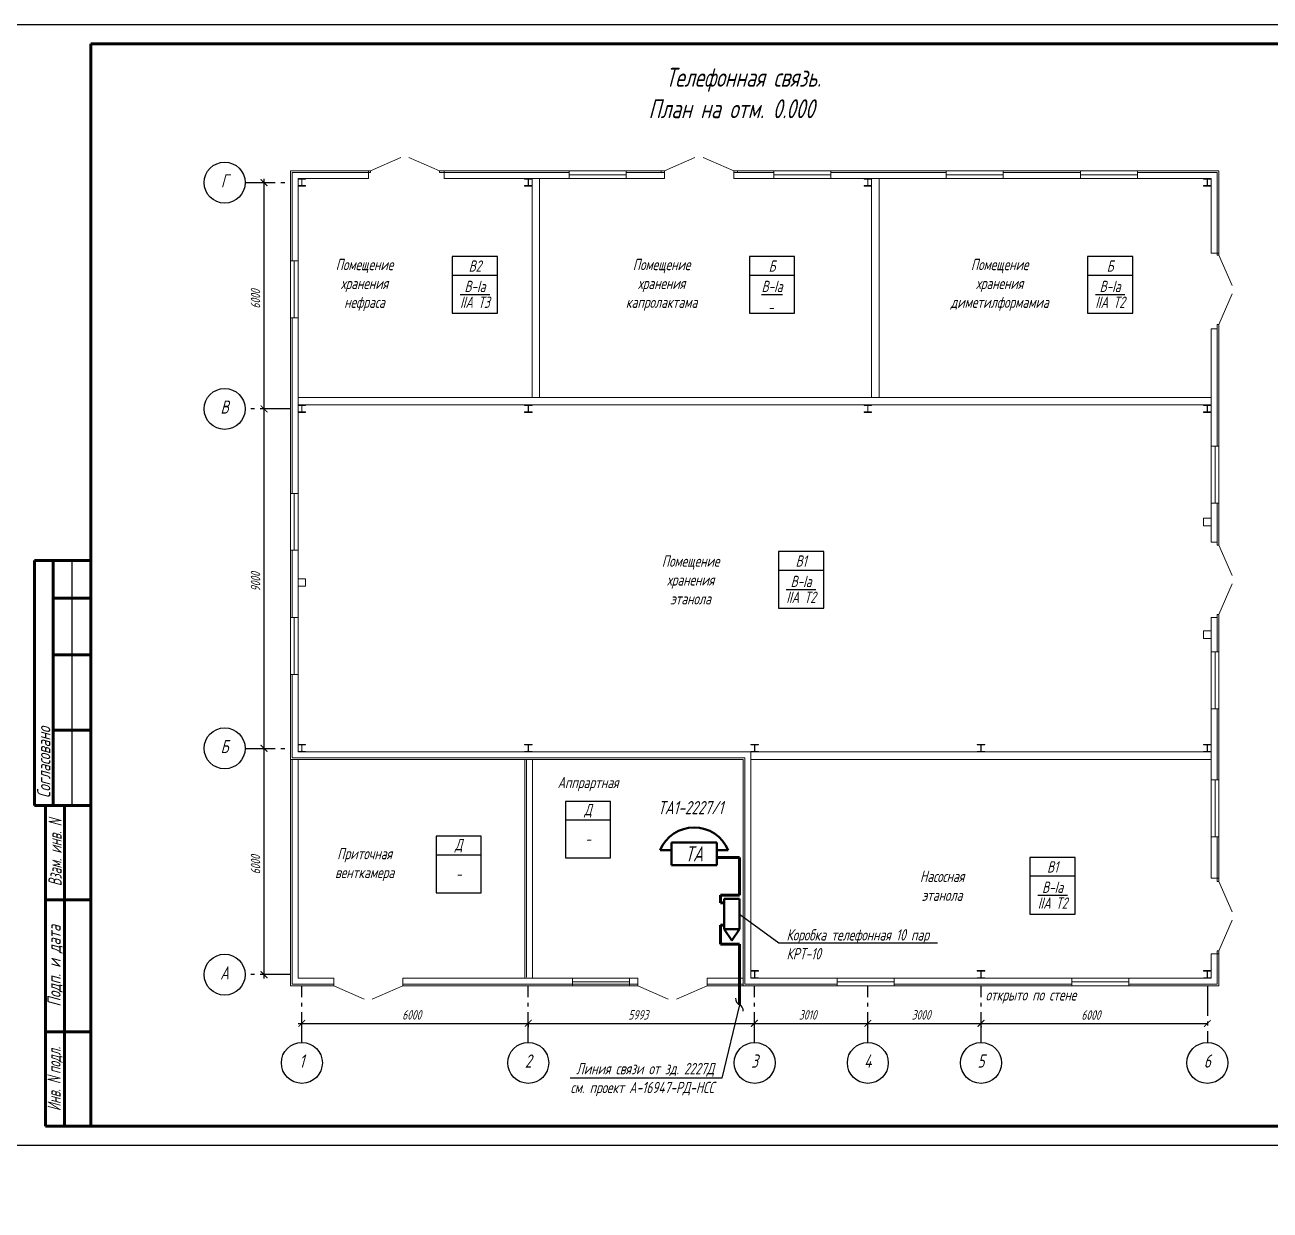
# Model space of a CAD drawing. Header units: millimetres. Extents: x 1337 to 3609, y 1874 to 2523.
# Drawn here: x 2809.8 to 3139.9, y 2209.1 to 2523.4 of the extents above; entities that cross this region are included whole.
import ezdxf
from ezdxf import colors
from ezdxf.entities.mleader import LeaderData, LeaderLine
from ezdxf.enums import TextEntityAlignment as Align
from ezdxf.math import Vec2, Vec3

# ---------------------------------------------------------------- set-up
doc = ezdxf.new("R2010")
doc.units = ezdxf.units.MM
doc.linetypes.add('gost6', pattern=[12, 8, -1.5, 1, -1.5])
for name, color, linetype, lineweight in [('Линия выноска', 137, 'Continuous', 25), ('Линия связи (Вновь)', 3, 'Continuous', 60), ('Осевая', 4, 'gost6', 25), ('Размерная', 4, 'Continuous', 25), ('Рамка толстая', 7, 'Continuous', 60), ('Рамка тонкая', 5, 'Continuous', 25), ('Связь', 84, 'Continuous', 50), ('Строительный', 251, 'Continuous', 13), ('Текст', 2, 'Continuous', 25), ('Штампы', 252, 'Continuous', 25)]:
    doc.layers.add(name, color=color, linetype=linetype, lineweight=lineweight)
doc.styles.add('Simplex', font='simplex.shx', dxfattribs={"width": 0.7, "oblique": 15})

# ---------------------------------------------------------------- blocks, each defined once
blk = doc.blocks.new('*T40')
at = {"layer": 'Штампы', "color": 0, "linetype": 'ByBlock', "lineweight": 60, "transparency": 16777216}
for p, q in [((0, 0), (0, 85)), ((0, 85), (12, 85)), ((5, 0), (5, 85)), ((12, 0), (12, 85)), ((0, 60), (12, 60)), ((0, 25), (12, 25)), ((0, 0), (12, 0))]:
    blk.add_line(p, q, dxfattribs=at)
at = {"layer": 'Штампы', "color": 2, "transparency": 16777216, "char_height": 3.5, "attachment_point": 5, "rotation": 90, "style": 'Simplex'}
for s, insert, width in [('{\\W0.6;Взам. инв. \\Q15;N}', (2.5, 72.5), 25), ('Подп. и дата', (2.5, 42.5), 35), ('{\\W0.6;Инв. \\Q15;N\\fArial|b0|i0|c0|p34;\\Q15; \\Fsimplex|c204;подл.}', (2.5, 12.5), 25)]:
    blk.add_mtext(s, dxfattribs=dict(at, insert=insert, width=width))
blk = doc.blocks.new('*T41')
at = {"layer": 'Штампы', "color": 0, "linetype": 'ByBlock', "lineweight": 60, "transparency": 16777216}
for p, q in [((0, 0), (0, 65)), ((0, 65), (15, 65)), ((5, 0), (5, 65)), ((15, 0), (15, 65)), ((5, 55), (15, 55)), ((5, 40), (15, 40)), ((5, 20), (15, 20)), ((0, 0), (15, 0))]:
    blk.add_line(p, q, dxfattribs=at)
at = {"layer": 'Штампы', "color": 5, "linetype": 'ByBlock', "lineweight": 25, "transparency": 16777216}
blk.add_line((10, 0), (10, 65), dxfattribs=at)
at = {"layer": 'Штампы', "color": 2, "transparency": 16777216, "insert": (2.5, 2), "char_height": 3.5, "width": 61, "attachment_point": 4, "rotation": 90, "style": 'Simplex'}
blk.add_mtext('Согласовано', dxfattribs=at)
blk = doc.blocks.new('A$C7D080345')
at = {"layer": 'Рамка толстая'}
for p, q in [((20, 292), (20, 5)), ((625, 292), (20, 292)), ((20, 5), (625, 5))]:
    blk.add_line(p, q, dxfattribs=at)
at = {"layer": 'Рамка тонкая'}
for p, q in [((630, 297), (0, 297)), ((0, 0), (630, 0))]:
    blk.add_line(p, q, dxfattribs=at)
blk = doc.blocks.new('A$C19E7192F')
at = {"layer": 'Связь'}
for p, q in [((0, 4), (0, 0)), ((8, 4), (0, 4)), ((8, 0), (8, 4)), ((11, 2), (8, 4)), ((8, 0), (11, 2)), ((0, 0), (8, 0))]:
    blk.add_line(p, q, dxfattribs=at)
blk = doc.blocks.new('_None')
blk = doc.blocks.new('A$C79A038C6')
at = {"layer": 'Связь'}
for p, q in [((3, 4), (0, 4)), ((3, 6), (3, 0)), ((15, 6), (3, 6)), ((15, 0), (15, 6)), ((15, 4), (18, 4)), ((3, 0), (15, 0))]:
    blk.add_line(p, q, dxfattribs=at)
blk.add_arc((9, 0.25), 9.75, 22.6199, 157.3801, dxfattribs=at)
at = {"layer": 'Связь', "style": 'Simplex', "oblique": 15, "width": 0.7}
blk.add_text('ТА', height=4, dxfattribs=at).set_placement((9, 3), align=Align.MIDDLE_CENTER)
blk = doc.blocks.new('_Integral')
at = {"color": 0, "linetype": 'ByBlock', "lineweight": -2}
for centre, start, end in [((0.445, -0.091), 102, 168), ((-0.445, 0.091), 282, 348)]:
    blk.add_arc(centre, 0.454, start, end, dxfattribs=at)

msp = doc.modelspace()

# ---------------------------------------------------------------- linework, layer by layer
at = {"layer": 'Линия связи (Вновь)'}
for p, q in [((2993.2, 2302.59), (2999.2, 2302.59)), ((2999.2, 2302.59), (2999.2, 2292.63)), ((2999.2, 2292.63), (2994.2, 2292.63)), ((2994.2, 2292.63), (2994.2, 2290.63)), ((2995.2, 2290.63), (2994.2, 2290.63)), ((2995.2, 2284.63), (2994.2, 2284.63)), ((2994.2, 2284.63), (2994.2, 2279.63)), ((2994.2, 2279.63), (2999.2, 2279.63)), ((2999.2, 2279.63), (2999.2, 2263.59))]:
    msp.add_line(p, q, dxfattribs=at)
at = {"layer": 'Осевая'}
for p, q in [((2868.2, 2481.55), (2880.2, 2481.55)), ((2880.2, 2421.55), (2868.2, 2421.55)), ((2868.2, 2331.55), (2880.2, 2331.55)), ((2880.2, 2271.55), (2868.2, 2271.55)), ((2883.24, 2253.59), (2883.24, 2268.59)), ((2943.24, 2253.59), (2943.24, 2268.59)), ((3003.24, 2253.59), (3003.24, 2268.59)), ((3033.24, 2253.59), (3033.24, 2268.59)), ((3063.24, 2253.59), (3063.24, 2268.59)), ((3123.24, 2268.59), (3123.24, 2253.59))]:
    msp.add_line(p, q, dxfattribs=at)
at = {"layer": 'Размерная'}
for p, q in [((2873.2, 2482.55), (2873.2, 2420.55)), ((2873.2, 2422.55), (2873.2, 2330.55)), ((2873.2, 2332.55), (2873.2, 2270.55)), ((2882.24, 2258.64), (2944.24, 2258.64)), ((2942.24, 2258.64), (3004.18, 2258.64)), ((2943.24, 2258.8), (2943.24, 2257.64)), ((2943.24, 2257.8), (2943.24, 2257.64)), ((3002.14, 2258.64), (3034.24, 2258.64)), ((3003.14, 2257.69), (3003.14, 2257.64)), ((3032.24, 2258.64), (3123.24, 2258.64)), ((3033.24, 2257.69), (3033.24, 2257.64)), ((3063.24, 2258.8), (3063.24, 2259.59)), ((3063.24, 2257.8), (3063.24, 2257.64)), ((3063.24, 2257.69), (3063.24, 2257.64))]:
    msp.add_line(p, q, dxfattribs=at)
at = {"layer": 'Размерная', "const_width": 0.27}
for points in [[(2874.1, 2480.65), (2872.3, 2482.45)], [(2874.1, 2420.65), (2872.3, 2422.45)], [(2872.3, 2422.45), (2874.1, 2420.65)], [(2874.1, 2330.65), (2872.3, 2332.45)], [(2872.3, 2332.45), (2874.1, 2330.65)], [(2872.3, 2272.45), (2874.1, 2270.65)], [(2884.14, 2259.54), (2882.34, 2257.74)], [(2944.14, 2259.54), (2942.34, 2257.74)], [(2942.34, 2257.74), (2944.14, 2259.54)], [(3004.04, 2259.54), (3002.24, 2257.74)], [(3002.28, 2257.74), (3004.08, 2259.54)], [(3032.34, 2257.74), (3034.14, 2259.54)], [(3034.14, 2259.54), (3032.34, 2257.74)], [(3062.34, 2257.74), (3064.14, 2259.54)], [(3064.14, 2259.54), (3062.34, 2257.74)], [(3122.34, 2257.69), (3124.14, 2259.49)]]:
    msp.add_lwpolyline(points, dxfattribs=at)
at = {"layer": 'Строительный', "ltscale": 100}
for p, q in [((2901.42, 2484.65), (2909.43, 2488.22)), ((2919.76, 2484.65), (2911.63, 2488.22)), ((2979.37, 2484.65), (2987.39, 2488.22)), ((2997.71, 2484.65), (2989.59, 2488.22)), ((2900.92, 2484.65), (2880.2, 2484.65)), ((2880.2, 2484.65), (2880.2, 2484.21)), ((2880.2, 2484.21), (2880.2, 2460.79)), ((2901.42, 2484.21), (2880.64, 2484.21)), ((2880.64, 2484.21), (2880.64, 2481.76)), ((2880.64, 2482.61), (2880.64, 2460.79)), ((2882.24, 2482.61), (2900.92, 2482.61)), ((2882.24, 2460.79), (2882.24, 2482.61)), ((2882.24, 2482.5), (2882.24, 2482.61)), ((2882.24, 2482.61), (2884.24, 2482.61)), ((2883.07, 2482.5), (2882.24, 2482.5)), ((2883.2, 2480.88), (2883.2, 2482.37)), ((2883.27, 2480.88), (2883.27, 2482.37)), ((2884.24, 2482.5), (2883.4, 2482.5)), ((2884.24, 2482.61), (2884.24, 2482.5)), ((2900.53, 2484.65), (2901.42, 2484.65)), ((2900.92, 2484.65), (2900.92, 2484.21)), ((2900.92, 2482.61), (2900.92, 2484.21)), ((2901.42, 2484.65), (2901.42, 2484.21)), ((2920.92, 2484.65), (2919.76, 2484.65)), ((2919.76, 2484.65), (2919.76, 2484.21)), ((2954.08, 2484.21), (2919.76, 2484.21)), ((2954.08, 2484.65), (2920.92, 2484.65)), ((2920.92, 2482.61), (2920.92, 2484.65)), ((2920.92, 2482.61), (2954.08, 2482.61)), ((2942.24, 2482.5), (2942.24, 2482.61)), ((2942.24, 2482.61), (2944.24, 2482.61)), ((2943.07, 2482.5), (2942.24, 2482.5)), ((2943.2, 2480.88), (2943.2, 2482.37)), ((2943.27, 2480.88), (2943.27, 2482.37)), ((2944.24, 2482.5), (2943.4, 2482.5)), ((2944.24, 2482.61), (2944.24, 2424.55)), ((2944.24, 2482.61), (2944.24, 2482.5)), ((2946.24, 2424.55), (2946.24, 2482.61)), ((2954.08, 2484.65), (2954.08, 2482.61)), ((2954.08, 2484.65), (2969.18, 2484.65)), ((2954.08, 2483.63), (2969.18, 2483.63)), ((2954.08, 2482.61), (2969.18, 2482.61)), ((2979.37, 2484.65), (2969.18, 2484.65)), ((2969.18, 2482.61), (2969.18, 2484.65)), ((2979.37, 2484.21), (2969.18, 2484.21)), ((2969.18, 2482.61), (2979.37, 2482.61)), ((2978.49, 2484.65), (2979.37, 2484.65)), ((2978.49, 2484.65), (2978.49, 2484.21)), ((2978.49, 2484.21), (2979.37, 2484.21)), ((2979.37, 2484.65), (2979.37, 2482.61)), ((3053.97, 2484.65), (2997.71, 2484.65)), ((2998.87, 2484.65), (2997.71, 2484.65)), ((2997.71, 2484.65), (2997.71, 2482.61)), ((3008.37, 2484.21), (2997.71, 2484.21)), ((2997.71, 2484.21), (2998.71, 2484.21)), ((2997.71, 2482.61), (3053.97, 2482.61)), ((2998.71, 2484.21), (2998.71, 2484.65)), ((3008.35, 2483.63), (3023.45, 2483.63)), ((3008.37, 2484.65), (3008.37, 2482.61)), ((3023.47, 2482.61), (3023.47, 2484.65)), ((3053.97, 2484.21), (3023.47, 2484.21)), ((3032.24, 2482.5), (3032.24, 2482.61)), ((3032.24, 2482.61), (3034.24, 2482.61)), ((3033.07, 2482.5), (3032.24, 2482.5)), ((3033.2, 2480.88), (3033.2, 2482.37)), ((3033.27, 2480.88), (3033.27, 2482.37)), ((3034.24, 2482.5), (3033.4, 2482.5)), ((3034.24, 2482.61), (3034.24, 2424.61)), ((3034.24, 2482.61), (3034.24, 2482.5)), ((3036.24, 2424.61), (3036.24, 2482.61)), ((3053.97, 2484.65), (3053.97, 2482.61)), ((3053.97, 2484.65), (3069.07, 2484.65)), ((3053.97, 2483.63), (3069.07, 2483.63)), ((3053.97, 2482.61), (3069.07, 2482.61)), ((3089.64, 2484.65), (3069.07, 2484.65)), ((3069.07, 2482.61), (3069.07, 2484.65)), ((3089.64, 2484.21), (3069.07, 2484.21)), ((3069.07, 2482.61), (3089.64, 2482.61)), ((3089.64, 2484.65), (3089.64, 2482.61)), ((3089.64, 2484.65), (3104.74, 2484.65)), ((3089.64, 2483.63), (3104.74, 2483.63)), ((3089.64, 2482.61), (3104.74, 2482.61)), ((3126.28, 2484.65), (3104.74, 2484.65)), ((3104.74, 2482.61), (3104.74, 2484.65)), ((3125.84, 2484.21), (3104.74, 2484.21)), ((3104.74, 2482.61), (3124.24, 2482.61)), ((3122.24, 2482.5), (3122.24, 2482.61)), ((3122.24, 2482.61), (3124.24, 2482.61)), ((3123.07, 2482.5), (3122.24, 2482.5)), ((3123.2, 2480.88), (3123.2, 2482.37)), ((3123.27, 2480.88), (3123.27, 2482.37)), ((3124.24, 2482.5), (3123.4, 2482.5)), ((3124.24, 2482.61), (3124.24, 2462.81)), ((3124.24, 2482.61), (3124.24, 2482.5)), ((3125.84, 2462.31), (3125.84, 2484.21)), ((3126.28, 2462.81), (3126.28, 2484.65)), ((2882.24, 2480.63), (2882.24, 2480.75)), ((2882.24, 2480.75), (2883.07, 2480.75)), ((2884.24, 2480.63), (2882.24, 2480.63)), ((2883.4, 2480.75), (2884.24, 2480.75)), ((2884.24, 2480.75), (2884.24, 2480.63)), ((2942.24, 2480.63), (2942.24, 2480.75)), ((2942.24, 2480.75), (2943.07, 2480.75)), ((2944.24, 2480.63), (2942.24, 2480.63)), ((2943.4, 2480.75), (2944.24, 2480.75)), ((2944.24, 2480.75), (2944.24, 2480.63)), ((3032.24, 2480.63), (3032.24, 2480.75)), ((3032.24, 2480.75), (3033.07, 2480.75)), ((3034.24, 2480.63), (3032.24, 2480.63)), ((3033.4, 2480.75), (3034.24, 2480.75)), ((3034.24, 2480.75), (3034.24, 2480.63)), ((3122.24, 2480.63), (3122.24, 2480.75)), ((3122.24, 2480.75), (3123.07, 2480.75)), ((3124.24, 2480.63), (3122.24, 2480.63)), ((3123.4, 2480.75), (3124.24, 2480.75)), ((3124.24, 2480.75), (3124.24, 2480.63)), ((3124.24, 2462.81), (3125.84, 2462.81)), ((3126.28, 2462.81), (3125.84, 2462.81)), ((3126.28, 2462.31), (3125.84, 2462.31)), ((3126.28, 2463.2), (3126.28, 2462.31)), ((3126.28, 2462.31), (3129.84, 2454.3)), ((2882.24, 2460.79), (2880.2, 2460.79)), ((2880.2, 2460.79), (2880.2, 2445.69)), ((2881.22, 2460.79), (2881.22, 2445.69)), ((2882.24, 2460.79), (2882.24, 2445.69)), ((3126.28, 2443.97), (3129.84, 2452.1)), ((2880.2, 2445.69), (2880.2, 2399.16)), ((2880.2, 2445.69), (2882.24, 2445.69)), ((2880.64, 2445.69), (2880.64, 2399.16)), ((2882.24, 2399.16), (2882.24, 2445.69)), ((3124.24, 2442.81), (3124.24, 2411.67)), ((3124.24, 2442.81), (3125.84, 2442.81)), ((3125.84, 2411.67), (3125.84, 2443.97)), ((3126.28, 2443.97), (3125.84, 2443.97)), ((3126.28, 2442.81), (3126.28, 2443.97)), ((3126.28, 2411.67), (3126.28, 2442.81)), ((2882.24, 2424.55), (3124.24, 2424.55)), ((2882.24, 2422.61), (3124.24, 2422.61)), ((2882.24, 2422.5), (2882.24, 2422.61)), ((2882.24, 2422.61), (2884.24, 2422.61)), ((2883.07, 2422.5), (2882.24, 2422.5)), ((2884.24, 2422.5), (2883.4, 2422.5)), ((2884.24, 2422.61), (2884.24, 2422.5)), ((2942.24, 2422.5), (2942.24, 2422.61)), ((2942.24, 2422.61), (2944.24, 2422.61)), ((2943.07, 2422.5), (2942.24, 2422.5)), ((2944.24, 2422.5), (2943.4, 2422.5)), ((2944.24, 2424.55), (2946.24, 2424.55)), ((2944.24, 2422.61), (2944.24, 2422.5)), ((3032.24, 2422.5), (3032.24, 2422.61)), ((3032.24, 2422.61), (3034.24, 2422.61)), ((3033.07, 2422.5), (3032.24, 2422.5)), ((3034.24, 2422.5), (3033.4, 2422.5)), ((3034.24, 2422.61), (3034.24, 2422.5)), ((3122.24, 2422.5), (3122.24, 2422.61)), ((3122.24, 2422.61), (3124.24, 2422.61)), ((3123.07, 2422.5), (3122.24, 2422.5)), ((3124.24, 2422.5), (3123.4, 2422.5)), ((3124.24, 2422.61), (3124.24, 2424.21)), ((3124.24, 2422.61), (3124.24, 2422.61)), ((3124.24, 2422.61), (3124.24, 2422.5)), ((2882.24, 2420.63), (2882.24, 2420.75)), ((2882.24, 2420.75), (2883.07, 2420.75)), ((2884.24, 2420.63), (2882.24, 2420.63)), ((2883.2, 2420.88), (2883.2, 2422.37)), ((2883.27, 2420.88), (2883.27, 2422.37)), ((2883.4, 2420.75), (2884.24, 2420.75)), ((2884.24, 2420.75), (2884.24, 2420.63)), ((2942.24, 2420.63), (2942.24, 2420.75)), ((2942.24, 2420.75), (2943.07, 2420.75)), ((2944.24, 2420.63), (2942.24, 2420.63)), ((2943.2, 2420.88), (2943.2, 2422.37)), ((2943.27, 2420.88), (2943.27, 2422.37)), ((2943.4, 2420.75), (2944.24, 2420.75)), ((2944.24, 2420.75), (2944.24, 2420.63)), ((3032.24, 2420.63), (3032.24, 2420.75)), ((3032.24, 2420.75), (3033.07, 2420.75)), ((3034.24, 2420.63), (3032.24, 2420.63)), ((3033.2, 2420.88), (3033.2, 2422.37)), ((3033.27, 2420.88), (3033.27, 2422.37)), ((3033.4, 2420.75), (3034.24, 2420.75)), ((3034.24, 2420.75), (3034.24, 2420.63)), ((3122.24, 2420.63), (3122.24, 2420.75)), ((3122.24, 2420.75), (3123.07, 2420.75)), ((3124.24, 2420.63), (3122.24, 2420.63)), ((3123.2, 2420.88), (3123.2, 2422.37)), ((3123.27, 2420.88), (3123.27, 2422.37)), ((3123.4, 2420.75), (3124.24, 2420.75)), ((3124.24, 2420.75), (3124.24, 2420.63)), ((3126.28, 2411.67), (3124.24, 2411.67)), ((3124.24, 2396.57), (3124.24, 2411.67)), ((3125.26, 2411.67), (3125.26, 2396.57)), ((3126.28, 2396.57), (3126.28, 2411.67)), ((2882.24, 2399.16), (2880.2, 2399.16)), ((2880.2, 2384.06), (2880.2, 2399.16)), ((2881.22, 2399.16), (2881.22, 2384.06)), ((2882.24, 2399.16), (2882.24, 2384.06)), ((3124.24, 2396.57), (3124.24, 2386.22)), ((3124.24, 2396.57), (3126.28, 2396.57)), ((3125.84, 2385.39), (3125.84, 2396.57)), ((3126.28, 2386.22), (3126.28, 2396.57)), ((3124.24, 2392.58), (3122.24, 2392.58)), ((3122.24, 2392.58), (3122.24, 2390.58)), ((3122.24, 2390.58), (3124.24, 2390.58)), ((3124.24, 2390.58), (3124.24, 2392.58)), ((3124.24, 2386.22), (3125.84, 2386.22)), ((3126.28, 2386.28), (3126.28, 2385.39)), ((2880.2, 2384.06), (2880.2, 2268.59)), ((2880.2, 2384.06), (2882.24, 2384.06)), ((2880.64, 2384.06), (2880.64, 2366.22)), ((2882.24, 2330.63), (2882.24, 2384.06)), ((3126.28, 2385.39), (3125.84, 2385.39)), ((3126.28, 2385.39), (3129.84, 2377.38)), ((2882.24, 2376.52), (2884.24, 2376.52)), ((2882.24, 2374.52), (2882.24, 2376.52)), ((2884.24, 2376.52), (2884.24, 2374.52)), ((2884.24, 2374.52), (2882.24, 2374.52)), ((3126.28, 2367.05), (3129.84, 2375.18)), ((3125.84, 2357.12), (3125.84, 2367.05)), ((3126.28, 2367.05), (3125.84, 2367.05)), ((3126.28, 2366.17), (3126.28, 2367.05)), ((2882.24, 2366.22), (2880.2, 2366.22)), ((2881.22, 2366.22), (2881.22, 2351.12)), ((3124.24, 2366.22), (3124.24, 2357.12)), ((3124.24, 2366.22), (3125.84, 2366.22)), ((3126.28, 2357.12), (3126.28, 2366.22)), ((3124.24, 2362.68), (3122.24, 2362.68)), ((3122.24, 2362.68), (3122.24, 2360.68)), ((3122.24, 2360.68), (3124.24, 2360.68)), ((3124.24, 2360.68), (3124.24, 2362.68)), ((3126.28, 2357.12), (3124.24, 2357.12)), ((3124.24, 2342.02), (3124.24, 2357.12)), ((3125.26, 2357.12), (3125.26, 2342.02)), ((3126.28, 2342.02), (3126.28, 2357.12)), ((2880.2, 2351.12), (2882.24, 2351.12)), ((2880.64, 2351.12), (2880.64, 2329.03)), ((3124.24, 2342.02), (3124.24, 2323.19)), ((3124.24, 2342.02), (3126.28, 2342.02)), ((3125.84, 2323.19), (3125.84, 2342.02)), ((3126.28, 2323.19), (3126.28, 2342.02)), ((2882.24, 2332.5), (2882.24, 2332.61)), ((2882.24, 2332.61), (2884.24, 2332.61)), ((2883.07, 2332.5), (2882.24, 2332.5)), ((2882.24, 2330.63), (2882.24, 2330.75)), ((2882.24, 2330.75), (2883.07, 2330.75)), ((2906.05, 2330.63), (2882.24, 2330.63)), ((2884.24, 2330.63), (2882.24, 2330.63)), ((2883.2, 2330.88), (2883.2, 2332.37)), ((2883.27, 2330.88), (2883.27, 2332.37)), ((2884.24, 2332.5), (2883.4, 2332.5)), ((2883.4, 2330.75), (2884.24, 2330.75)), ((2884.24, 2332.61), (2884.24, 2332.5)), ((2884.24, 2330.75), (2884.24, 2330.63)), ((2980.14, 2330.63), (2905.21, 2330.63)), ((2942.24, 2332.5), (2942.24, 2332.61)), ((2942.24, 2332.61), (2944.24, 2332.61)), ((2943.07, 2332.5), (2942.24, 2332.5)), ((2942.24, 2330.63), (2942.24, 2330.75)), ((2942.24, 2330.75), (2943.07, 2330.75)), ((2944.24, 2330.63), (2942.24, 2330.63)), ((2943.2, 2330.88), (2943.2, 2332.37)), ((2943.27, 2330.88), (2943.27, 2332.37)), ((2944.24, 2332.5), (2943.4, 2332.5)), ((2943.4, 2330.75), (2944.24, 2330.75)), ((2944.24, 2332.61), (2944.24, 2332.5)), ((2944.24, 2330.75), (2944.24, 2330.63)), ((3124.24, 2330.63), (2980.14, 2330.63)), ((3002.24, 2332.5), (3002.24, 2332.61)), ((3002.24, 2332.61), (3004.24, 2332.61)), ((3003.07, 2332.5), (3002.24, 2332.5)), ((3002.24, 2330.63), (3002.24, 2330.75)), ((3002.24, 2330.75), (3003.07, 2330.75)), ((3002.24, 2305.34), (3002.24, 2330.63)), ((3004.24, 2330.63), (3002.24, 2330.63)), ((3003.2, 2330.88), (3003.2, 2332.37)), ((3003.27, 2330.88), (3003.27, 2332.37)), ((3004.24, 2332.5), (3003.4, 2332.5)), ((3003.4, 2330.75), (3004.24, 2330.75)), ((3004.24, 2332.61), (3004.24, 2332.5)), ((3004.24, 2330.75), (3004.24, 2330.63)), ((3062.24, 2332.5), (3062.24, 2332.61)), ((3062.24, 2332.61), (3064.24, 2332.61)), ((3063.07, 2332.5), (3062.24, 2332.5)), ((3062.24, 2330.63), (3062.24, 2330.75)), ((3062.24, 2330.75), (3063.07, 2330.75)), ((3064.24, 2330.63), (3062.24, 2330.63)), ((3063.2, 2330.88), (3063.2, 2332.37)), ((3063.27, 2330.88), (3063.27, 2332.37)), ((3064.24, 2332.5), (3063.4, 2332.5)), ((3063.4, 2330.75), (3064.24, 2330.75)), ((3064.24, 2332.61), (3064.24, 2332.5)), ((3064.24, 2330.75), (3064.24, 2330.63)), ((3122.24, 2332.5), (3122.24, 2332.61)), ((3122.24, 2332.61), (3124.24, 2332.61)), ((3123.07, 2332.5), (3122.24, 2332.5)), ((3122.24, 2330.63), (3122.24, 2330.75)), ((3122.24, 2330.75), (3123.07, 2330.75)), ((3124.24, 2330.63), (3122.24, 2330.63)), ((3123.2, 2330.88), (3123.2, 2332.37)), ((3123.27, 2330.88), (3123.27, 2332.37)), ((3124.24, 2332.5), (3123.4, 2332.5)), ((3123.4, 2330.75), (3124.24, 2330.75)), ((3124.24, 2332.61), (3124.24, 2332.5)), ((3124.24, 2330.75), (3124.24, 2330.63)), ((2880.2, 2328.59), (2906.05, 2328.59)), ((2880.64, 2329.03), (2906.05, 2329.03)), ((2880.64, 2328.59), (2880.64, 2269.03)), ((2882.24, 2270.63), (2882.24, 2328.59)), ((2904.62, 2328.59), (2981.62, 2328.59)), ((2904.87, 2329.03), (2980.14, 2329.03)), ((2942.36, 2328.59), (2942.36, 2305.34)), ((2942.8, 2328.59), (2942.8, 2305.34)), ((2944.4, 2305.34), (2944.4, 2328.59)), ((2980.14, 2329.03), (3000.64, 2329.03)), ((2980.14, 2328.59), (3000.2, 2328.59)), ((2999.2, 2328.59), (2989.64, 2328.59)), ((3000.2, 2328.59), (3000.2, 2305.34)), ((3000.64, 2329.03), (3000.64, 2305.34)), ((3002.24, 2328.59), (3124.24, 2328.59)), ((3064.24, 2328.59), (3062.24, 2328.59)), ((3126.28, 2323.19), (3124.24, 2323.19)), ((3124.24, 2308.09), (3124.24, 2323.19)), ((3125.26, 2323.19), (3125.26, 2308.09)), ((3126.28, 2308.09), (3126.28, 2323.19)), ((3124.24, 2308.09), (3124.24, 2297.11)), ((3124.24, 2308.09), (3126.28, 2308.09)), ((3125.84, 2296.23), (3125.84, 2308.09)), ((3126.28, 2297.11), (3126.28, 2308.09)), ((2942.36, 2305.34), (2942.36, 2270.63)), ((2942.8, 2305.34), (2942.8, 2270.86)), ((2944.4, 2270.63), (2944.4, 2305.34)), ((3000.2, 2305.34), (3000.2, 2268.59)), ((3000.64, 2305.34), (3000.64, 2269.03)), ((3002.24, 2270.63), (3002.24, 2305.34)), ((3124.24, 2300.29), (3124.24, 2299.79)), ((3126.28, 2297.11), (3124.24, 2297.11)), ((3124.24, 2297.11), (3125.84, 2297.11)), ((3126.28, 2297.11), (3126.28, 2296.23)), ((3126.28, 2296.23), (3125.84, 2296.23)), ((3126.28, 2296.23), (3129.84, 2288.21)), ((3126.28, 2277.88), (3129.84, 2286.01)), ((3125.84, 2269.03), (3125.84, 2277.88)), ((3126.28, 2277.88), (3125.84, 2277.88)), ((3126.28, 2277), (3126.28, 2277.88)), ((3124.24, 2277.11), (3124.24, 2270.63)), ((3126.28, 2277.11), (3124.24, 2277.11)), ((3124.24, 2277.11), (3125.84, 2277.11)), ((3126.28, 2268.59), (3126.28, 2277.11)), ((2891.69, 2270.63), (2882.24, 2270.63)), ((2891.69, 2268.59), (2891.69, 2270.63)), ((2972.3, 2270.63), (2910.03, 2270.63)), ((2910.03, 2268.59), (2910.03, 2270.63)), ((2954.94, 2270.63), (2954.94, 2268.59)), ((2954.94, 2270.63), (2970.04, 2270.63)), ((2970.04, 2268.59), (2970.04, 2270.63)), ((2972.3, 2268.59), (2972.3, 2270.63)), ((3000.2, 2270.63), (2990.64, 2270.63)), ((2990.64, 2268.59), (2990.64, 2270.63)), ((3002.24, 2272.5), (3002.24, 2272.61)), ((3002.24, 2272.61), (3004.24, 2272.61)), ((3003.07, 2272.5), (3002.24, 2272.5)), ((3002.24, 2270.63), (3002.24, 2270.75)), ((3002.24, 2270.75), (3003.07, 2270.75)), ((3025.15, 2270.63), (3002.24, 2270.63)), ((3004.24, 2270.63), (3002.24, 2270.63)), ((3003.2, 2270.88), (3003.2, 2272.37)), ((3003.27, 2270.88), (3003.27, 2272.37)), ((3004.24, 2272.5), (3003.4, 2272.5)), ((3003.4, 2270.75), (3004.24, 2270.75)), ((3004.24, 2272.61), (3004.24, 2272.5)), ((3004.24, 2270.75), (3004.24, 2270.63)), ((3025.15, 2270.63), (3025.15, 2268.59)), ((3025.15, 2270.63), (3040.25, 2270.63)), ((3087.32, 2270.63), (3040.25, 2270.63)), ((3040.25, 2268.59), (3040.25, 2270.63)), ((3062.24, 2272.5), (3062.24, 2272.61)), ((3062.24, 2272.61), (3064.24, 2272.61)), ((3063.07, 2272.5), (3062.24, 2272.5)), ((3062.24, 2270.63), (3062.24, 2270.75)), ((3062.24, 2270.75), (3063.07, 2270.75)), ((3064.24, 2270.63), (3062.24, 2270.63)), ((3063.2, 2270.88), (3063.2, 2272.37)), ((3063.27, 2270.88), (3063.27, 2272.37)), ((3064.24, 2272.5), (3063.4, 2272.5)), ((3063.4, 2270.75), (3064.24, 2270.75)), ((3064.24, 2272.61), (3064.24, 2272.5)), ((3064.24, 2270.75), (3064.24, 2270.63)), ((3087.32, 2270.63), (3087.32, 2268.59)), ((3087.32, 2270.63), (3102.42, 2270.63)), ((3124.24, 2270.63), (3102.42, 2270.63)), ((3102.42, 2268.59), (3102.42, 2270.63)), ((3122.24, 2272.5), (3122.24, 2272.61)), ((3122.24, 2272.61), (3124.24, 2272.61)), ((3123.07, 2272.5), (3122.24, 2272.5)), ((3122.24, 2270.63), (3122.24, 2270.75)), ((3122.24, 2270.75), (3123.07, 2270.75)), ((3124.24, 2270.63), (3122.24, 2270.63)), ((3123.2, 2270.88), (3123.2, 2272.37)), ((3123.27, 2270.88), (3123.27, 2272.37)), ((3124.24, 2272.5), (3123.4, 2272.5)), ((3123.4, 2270.75), (3124.24, 2270.75)), ((3124.24, 2272.61), (3124.24, 2272.5)), ((3124.24, 2270.75), (3124.24, 2270.63)), ((2880.2, 2268.59), (2891.69, 2268.59)), ((2880.64, 2269.03), (2891.69, 2269.03)), ((2891.69, 2268.59), (2891.69, 2269.03)), ((2891.69, 2268.59), (2899.71, 2265.03)), ((2910.03, 2268.59), (2901.91, 2265.03)), ((2910.03, 2269.03), (2972.3, 2269.03)), ((2910.03, 2268.59), (2910.03, 2269.03)), ((2910.03, 2268.59), (2972.3, 2268.59)), ((2954.94, 2269.61), (2970.04, 2269.61)), ((2954.94, 2268.59), (2970.04, 2268.59)), ((2972.3, 2268.59), (2972.3, 2269.03)), ((2972.3, 2268.59), (2980.32, 2265.03)), ((2990.64, 2268.59), (2982.52, 2265.03)), ((2990.64, 2269.03), (3000.2, 2269.03)), ((2990.64, 2268.59), (2990.64, 2269.03)), ((2990.64, 2268.59), (3000.2, 2268.59)), ((3000.2, 2268.59), (3025.15, 2268.59)), ((3000.64, 2269.03), (3025.15, 2269.03)), ((3025.15, 2269.61), (3040.25, 2269.61)), ((3025.15, 2268.59), (3040.25, 2268.59)), ((3040.25, 2269.03), (3087.32, 2269.03)), ((3040.25, 2268.59), (3087.32, 2268.59)), ((3087.32, 2269.61), (3102.42, 2269.61)), ((3087.32, 2268.59), (3102.42, 2268.59)), ((3102.42, 2269.03), (3125.84, 2269.03)), ((3102.42, 2268.59), (3126.28, 2268.59))]:
    msp.add_line(p, q, dxfattribs=at)
for centre, start, end in [((2883.07, 2482.37), 0, 90), ((2883.4, 2482.37), 90, 180), ((2943.07, 2482.37), 0, 90), ((2943.4, 2482.37), 90, 180), ((3033.07, 2482.37), 0, 90), ((3033.4, 2482.37), 90, 180), ((3123.07, 2482.37), 0, 90), ((3123.4, 2482.37), 90, 180), ((2883.07, 2480.88), 270, 0), ((2883.4, 2480.88), 180, 270), ((2943.07, 2480.88), 270, 0), ((2943.4, 2480.88), 180, 270), ((3033.07, 2480.88), 270, 0), ((3033.4, 2480.88), 180, 270), ((3123.07, 2480.88), 270, 0), ((3123.4, 2480.88), 180, 270), ((2883.07, 2422.37), 0, 90), ((2883.4, 2422.37), 90, 180), ((2943.07, 2422.37), 0, 90), ((2943.4, 2422.37), 90, 180), ((3033.07, 2422.37), 0, 90), ((3033.4, 2422.37), 90, 180), ((3123.07, 2422.37), 0, 90), ((3123.4, 2422.37), 90, 180), ((2883.07, 2420.88), 270, 0), ((2883.4, 2420.88), 180, 270), ((2943.07, 2420.88), 270, 0), ((2943.4, 2420.88), 180, 270), ((3033.07, 2420.88), 270, 0), ((3033.4, 2420.88), 180, 270), ((3123.07, 2420.88), 270, 0), ((3123.4, 2420.88), 180, 270), ((2883.07, 2332.37), 0, 90), ((2883.07, 2330.88), 270, 0), ((2883.4, 2332.37), 90, 180), ((2883.4, 2330.88), 180, 270), ((2943.07, 2332.37), 0, 90), ((2943.07, 2330.88), 270, 0), ((2943.4, 2332.37), 90, 180), ((2943.4, 2330.88), 180, 270), ((3003.07, 2332.37), 0, 90), ((3003.07, 2330.88), 270, 0), ((3003.4, 2332.37), 90, 180), ((3003.4, 2330.88), 180, 270), ((3063.07, 2332.37), 0, 90), ((3063.07, 2330.88), 270, 0), ((3063.4, 2332.37), 90, 180), ((3063.4, 2330.88), 180, 270), ((3123.07, 2332.37), 0, 90), ((3123.07, 2330.88), 270, 0), ((3123.4, 2332.37), 90, 180), ((3123.4, 2330.88), 180, 270), ((3003.07, 2272.37), 0, 90), ((3003.07, 2270.88), 270, 0), ((3003.4, 2272.37), 90, 180), ((3003.4, 2270.88), 180, 270), ((3063.07, 2272.37), 0, 90), ((3063.07, 2270.88), 270, 0), ((3063.4, 2272.37), 90, 180), ((3063.4, 2270.88), 180, 270), ((3123.07, 2272.37), 0, 90), ((3123.07, 2270.88), 270, 0), ((3123.4, 2272.37), 90, 180), ((3123.4, 2270.88), 180, 270)]:
    msp.add_arc(centre, 0.13, start, end, dxfattribs=at)
at = {"layer": 'Текст', "ltscale": 100}
for p, q in [((2923.11, 2461.93), (2923.11, 2446.93)), ((2935.11, 2461.93), (2923.11, 2461.93)), ((2935.11, 2446.93), (2935.11, 2461.93)), ((3001.85, 2461.93), (3001.85, 2446.93)), ((3013.85, 2461.93), (3001.85, 2461.93)), ((3013.85, 2446.93), (3013.85, 2461.93)), ((3091.45, 2461.93), (3091.45, 2446.93)), ((3103.45, 2461.93), (3091.45, 2461.93)), ((3103.45, 2446.93), (3103.45, 2461.93)), ((2935.11, 2456.93), (2923.11, 2456.93)), ((3013.85, 2456.93), (3001.85, 2456.93)), ((3103.45, 2456.93), (3091.45, 2456.93)), ((2923.11, 2446.93), (2935.11, 2446.93)), ((3001.85, 2446.93), (3013.85, 2446.93)), ((3091.45, 2446.93), (3103.45, 2446.93)), ((3009.55, 2383.71), (3009.55, 2368.71)), ((3021.55, 2383.71), (3009.55, 2383.71)), ((3021.55, 2368.71), (3021.55, 2383.71)), ((3021.55, 2378.71), (3009.55, 2378.71)), ((3009.55, 2368.71), (3021.55, 2368.71)), ((2953.08, 2317.49), (2953.08, 2302.49)), ((2965.08, 2317.49), (2953.08, 2317.49)), ((2965.08, 2302.49), (2965.08, 2317.49)), ((2965.08, 2312.49), (2953.08, 2312.49)), ((2918.79, 2308.23), (2918.79, 2293.23)), ((2930.79, 2308.23), (2918.79, 2308.23)), ((2930.79, 2293.23), (2930.79, 2308.23)), ((2930.79, 2303.23), (2918.79, 2303.23)), ((2953.08, 2302.49), (2965.08, 2302.49)), ((3076.21, 2302.62), (3076.21, 2287.62)), ((3088.21, 2302.62), (3076.21, 2302.62)), ((3088.21, 2287.62), (3088.21, 2302.62)), ((3088.21, 2297.62), (3076.21, 2297.62)), ((2918.79, 2293.23), (2930.79, 2293.23)), ((3076.21, 2287.62), (3088.21, 2287.62))]:
    msp.add_line(p, q, dxfattribs=at)
for centre in [(2862.77, 2481.55), (2862.77, 2421.55), (2862.77, 2331.55), (2862.77, 2271.55), (2883.24, 2248.16), (2943.24, 2248.16), (3003.25, 2248.16), (3033.24, 2248.16), (3063.24, 2248.16), (3123.24, 2248.16)]:
    msp.add_circle(centre, 5.43, dxfattribs=at)

# ---------------------------------------------------------------- block references
for name, p in [('A$C7D080345', (2807.33, 2226.37)), ('*T41', (2812.33, 2316.37)), ('*T40', (2815.33, 2231.37))]:
    msp.add_blockref(name, p)
at = {"layer": 'Связь'}
msp.add_blockref('A$C79A038C6', (2978.2, 2300.59), dxfattribs=at)
at = {"layer": 'Связь', "rotation": 270}
msp.add_blockref('A$C19E7192F', (2995.2, 2291.63), dxfattribs=at)

# ---------------------------------------------------------------- texts
at = {"layer": 'Размерная', "style": 'Simplex', "oblique": 15, "width": 0.7}
for s, p in [('6000', (2872.2, 2448.15)), ('9000', (2872.2, 2373.15)), ('6000', (2872.2, 2298.15))]:
    msp.add_text(s, height=2.5, rotation=90, dxfattribs=at).set_placement(p)
for s, p in [('6000', (2909.84, 2259.64)), ('5993', (2969.77, 2259.64)), ('3010', (3014.98, 2259.64)), ('3000', (3044.87, 2259.64)), ('6000', (3089.84, 2259.59))]:
    msp.add_text(s, height=2.5, dxfattribs=at).set_placement(p)
at = {"layer": 'Текст', "ltscale": 100, "style": 'Simplex', "oblique": 15, "width": 0.7}
for s, p in [('Г', (2862.74, 2482.03)), ('В', (2862.74, 2422.03)), ('Б', (2862.74, 2332.03)), ('А', (2862.74, 2272.03)), ('1', (2883.22, 2248.64)), ('2', (2943.22, 2248.64)), ('3', (3003.22, 2248.64)), ('4', (3033.22, 2248.64)), ('5', (3063.22, 2248.64)), ('6', (3123.22, 2248.64))]:
    msp.add_text(s, height=3.5, dxfattribs=at).set_placement(p, align=Align.MIDDLE)
msp.add_text('открыто по стене', height=3, dxfattribs=at).set_placement((3064.46, 2264.68))
at = {"layer": 'Текст', "ltscale": 100, "insert": (2880.2, 2511.97), "char_height": 5, "width": 246.08, "attachment_point": 1, "style": 'Simplex'}
msp.add_mtext('\\pi99.42477;Телефонная связь.\\P\\pi94.91439;План на отм. 0.000', dxfattribs=at)
at = {"layer": 'Текст', "ltscale": 100, "char_height": 3, "attachment_point": 5, "style": 'Simplex'}
for s, width, insert in [('Помещение\\Pхранения\\Pнефраса', 27.557, (2899.83, 2454.43)), ('В2', 8.9831, (2929.11, 2459.43)), ('Помещение\\Pхранения\\Pкапролактама', 27.557, (2978.57, 2454.43)), ('Б', 8.9831, (3007.85, 2459.43)), ('Помещение\\Pхранения\\Pдиметилформамиа', 27.557, (3068.18, 2454.43)), ('Б', 8.9831, (3097.45, 2459.43)), ('\\A1;\\SВ-Ia/IIА Т3;', 8.9831, (2929.11, 2451.93)), ('\\A1;\\SВ-Ia/_;', 8.9831, (3007.85, 2451.93)), ('\\A1;\\SВ-Ia/IIА Т2;', 8.9831, (3097.45, 2451.93)), ('Помещение\\Pхранения\\Pэтанола', 27.557, (2986.27, 2376.21)), ('В1', 8.9831, (3015.55, 2381.21)), ('\\A1;\\SВ-Ia/IIА Т2;', 8.9831, (3015.55, 2373.71)), ('Аппрартная', 27.557, (2959.08, 2322.09)), ('Д', 8.9831, (2959.08, 2314.99)), ('Д', 8.9831, (2924.79, 2305.73)), ('\\A1;-', 8.9831, (2959.08, 2307.49)), ('Приточная\\Pвенткамера ', 27.557, (2899.86, 2300.73)), ('В1', 8.9831, (3082.21, 2300.12)), ('\\A1;-', 8.9831, (2924.79, 2298.23)), ('Насосная\\Pэтанола', 27.557, (3052.93, 2295.12)), ('\\A1;\\SВ-Ia/IIА Т2;', 8.9831, (3082.21, 2292.62))]:
    msp.add_mtext_dynamic_manual_height_columns(s, width=width, gutter_width=12.5, heights=[0], dxfattribs=dict(at, insert=insert))

# ---------------------------------------------------------------- next in the draw order: texts
at = {"layer": 'Текст', "lineweight": 30, "insert": (2986.26, 2315.83), "char_height": 3.5, "attachment_point": 5, "style": 'Simplex', "bg_fill": 3, "box_fill_scale": 1.1, "bg_fill_color": 256, "bg_fill_transparency": 0}
msp.add_mtext_dynamic_manual_height_columns('ТА1-2227/1', width=22.706, gutter_width=2253.66, heights=[0], dxfattribs=at)

# ---------------------------------------------------------------- next in the draw order: leaders
at = {"layer": 'Линия выноска'}
ml = msp.add_multileader_mtext('Standard', dxfattribs=at)
ml.set_content('Коробка телефонная 10 пар\\PКРТ-10', color=2, style='Simplex')
ml.set_leader_properties()
ml.set_arrow_properties(name='NONE')
ml.build(insert=Vec2(0, 0))
ml.multileader.update_dxf_attribs({"text_left_attachment_type": 6, "text_right_attachment_type": 6, "dogleg_length": 0})
ctx = ml.context
ctx.base_point, ctx.char_height, ctx.plane_origin = Vec3(3009.68, 2280), 3, Vec3(3025, 2259.58)
ctx.left_attachment, ctx.right_attachment = 6, 6
notes = []
notes.append((ctx, [(1, (1, 1, 0), (3009.68, 2280), (1, 0), 0, [(0, [(2999.2, 2287.63)], 0, [])])]))
ctx.mtext.insert, ctx.mtext.flow_direction = Vec3(3011.68, 2283.6), 5
ctx.mtext.has_bg_fill, ctx.mtext.bg_color, ctx.mtext.bg_scale_factor, ctx.mtext.bg_transparency, ctx.mtext.use_window_bg_color = 1, -1027028792, 1.5, 0, 1
for ctx, leaders in notes:
    for number, flags, end, landing, length, lines in leaders:
        leader = LeaderData()
        leader.index, (leader.has_last_leader_line, leader.has_dogleg_vector, leader.attachment_direction) = number, flags
        leader.last_leader_point, leader.dogleg_vector, leader.dogleg_length = Vec3(end), Vec3(landing), length
        for number, points, colour, breaks in lines:
            line = LeaderLine()
            line.index, line.vertices, line.color, line.breaks = number, Vec3.list(points), colors.encode_raw_color(colour), breaks
            leader.lines.append(line)
        ctx.leaders.append(leader)

# ---------------------------------------------------------------- next in the draw order: leaders
ml = msp.add_multileader_mtext('Standard', dxfattribs=at)
ml.set_content('Линия связи от зд. 2227Д\\Pсм. проект А-16947-РД-НСС', color=2, style='Simplex')
ml.set_leader_properties()
ml.set_arrow_properties(name='INTEGRAL')
ml.build(insert=Vec2(0, 0))
ml.multileader.update_dxf_attribs({"text_left_attachment_type": 6, "text_right_attachment_type": 6, "dogleg_length": 0})
ctx = ml.context
ctx.base_point, ctx.char_height, ctx.plane_origin = Vec3(2940.22, 2244.13), 3, Vec3(2938.65, 2218.7)
ctx.left_attachment, ctx.right_attachment, ctx.text_align_type = 6, 6, 2
notes = []
notes.append((ctx, [(0, (1, 1, 0), (2994.51, 2244.13), (-1, 0), 0, [(0, [(2999.2, 2263.59)], 0, [])])]))
ctx.mtext.insert, ctx.mtext.alignment, ctx.mtext.flow_direction = Vec3(2992.51, 2248.13), 3, 5
ctx.mtext.has_bg_fill, ctx.mtext.bg_color, ctx.mtext.bg_scale_factor, ctx.mtext.bg_transparency, ctx.mtext.use_window_bg_color = 1, -1027028792, 1.5, 0, 1
for ctx, leaders in notes:
    for number, flags, end, landing, length, lines in leaders:
        leader = LeaderData()
        leader.index, (leader.has_last_leader_line, leader.has_dogleg_vector, leader.attachment_direction) = number, flags
        leader.last_leader_point, leader.dogleg_vector, leader.dogleg_length = Vec3(end), Vec3(landing), length
        for number, points, colour, breaks in lines:
            line = LeaderLine()
            line.index, line.vertices, line.color, line.breaks = number, Vec3.list(points), colors.encode_raw_color(colour), breaks
            leader.lines.append(line)
        ctx.leaders.append(leader)

doc.saveas('drawing.dxf')
